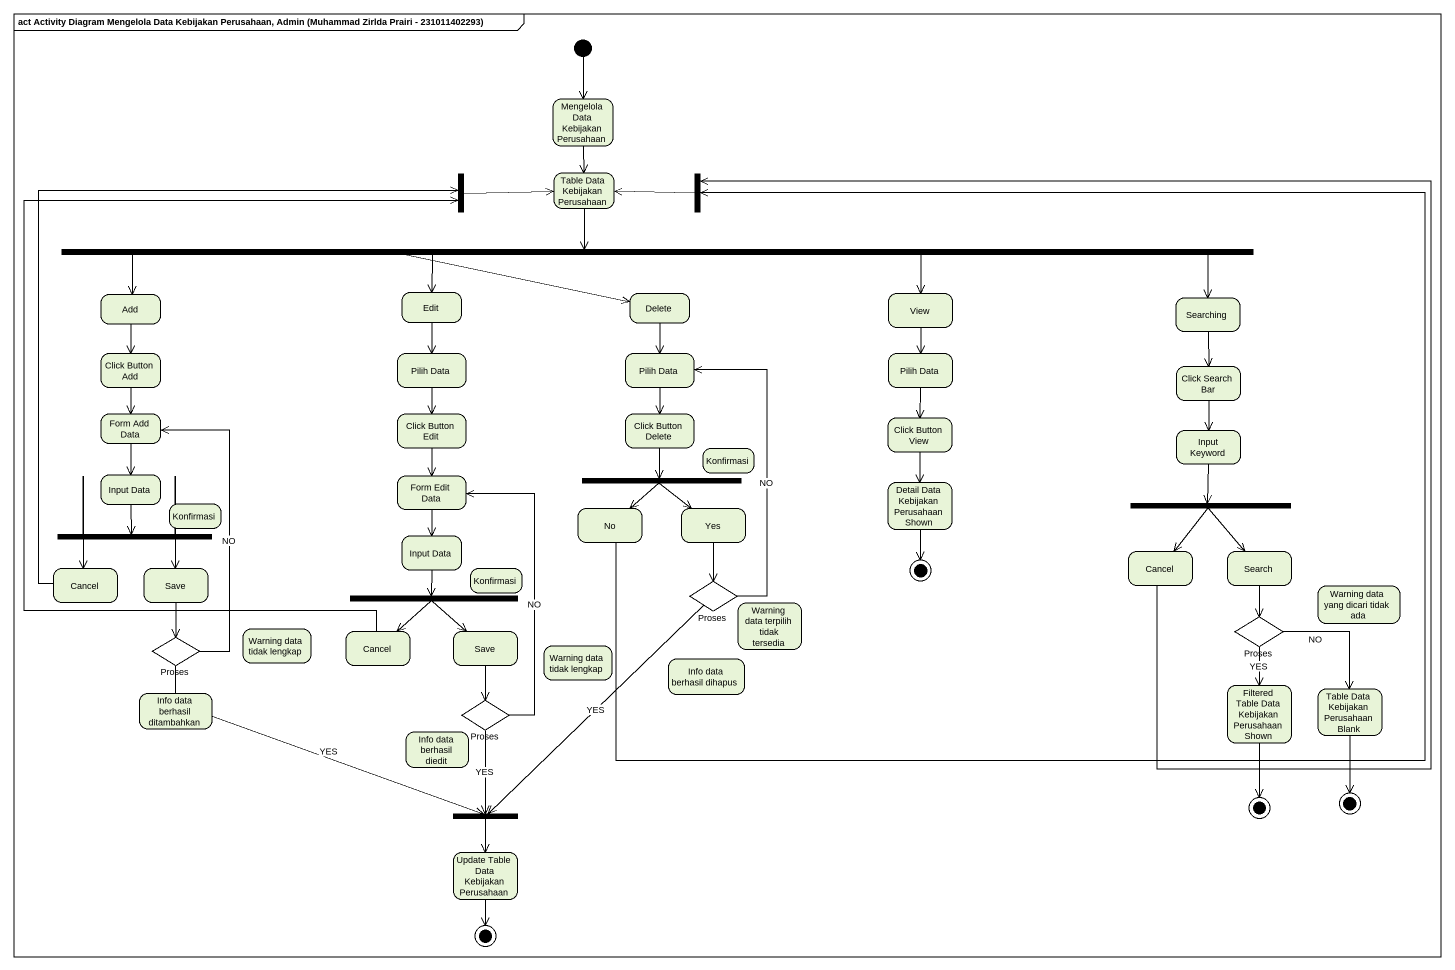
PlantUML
@startuml
mainframe act Activity Diagram Mengelola Data Kebijakan Perusahaan, Admin (Muhammad Zirlda Prairi - 231011402293)
hide empty description
state "Mengelola Data Kebijakan Perusahaan" as Mengelola_Data_Kebijakan
state fork1 <<join>>
state "Table Data Kebijakan Perusahaan" as Table_Data_Kebijakan
state fork2 <<join>>
state fork3 <<fork>>
state Add
state Edit
state Delete
state View
state Searching
state "Click Button Add" as Click_Button_Add
state "Pilih Data" as Pilih_Data
state "Pilih Data" as Pilih_Data_2
state "Pilih Data" as Pilih_Data_3
state "Click Search Bar" as Click_Search_Bar
state "Form Add Data" as Form_Add_Data
state "Click Button Edit" as Click_Button_Edit
state "Click Button Delete" as Click_Button_Delete
state "Click Button View" as Click_Button_View
state Konfirmasi
state "Input Keyword" as Input_Keyword
state "Input Data" as Input_Data
state "Form Edit Data" as Form_Edit_Data
state fork4 <<fork>>
state "Detail Data Kebijakan Perusahaan Shown" as Detail_Data_Kebijakan
state fork5 <<fork>>
state "Konfirmasi" as Konfirmasi_2
state "Input Data" as Input_Data_2
state No
state Yes
state fork6 <<fork>>
state Cancel
state Save
state "Konfirmasi" as Konfirmasi_3
state final1 <<end>>
state "Cancel" as Cancel_2
state Search
state fork7 <<fork>>
state Proses <<choice>>
state "Warning data terpilih tidak tersedia" as Warning_data_terpilih_tidak
state "Proses" as Proses_2 <<choice>>
state "Warning data yang dicari tidak ada" as Warning_data_yang_dicari
state "Proses" as Proses_3 <<choice>>
state "Warning data tidak lengkap" as Warning_data_tidak_lengkap
state "Cancel" as Cancel_3
state "Save" as Save_2
state "Warning data tidak lengkap" as Warning_data_tidak_lengkap_2
state "Info data berhasil ditambahkan" as Info_data_berhasil
state "Info data berhasil dihapus" as Info_data_berhasil_dihapus
state "Filtered Table Data Kebijakan Perusahaan Shown" as Filtered_Table_Data
state "Table Data Kebijakan Perusahaan Blank" as Table_Data_Kebijakan_2
state "Info data berhasil diedit" as Info_data_berhasil_diedit
state "Proses" as Proses_4 <<choice>>
state final2 <<end>>
state final3 <<end>>
state fork8 <<join>>
state "Update Table Data Kebijakan Perusahaan" as Update_Table_Data_Kebijakan
state final4 <<end>>
[*] --> Mengelola_Data_Kebijakan
Mengelola_Data_Kebijakan --> Table_Data_Kebijakan
fork1 -right-> Table_Data_Kebijakan
Table_Data_Kebijakan --> fork3
fork2 -left-> Table_Data_Kebijakan
fork3 -left-> Add
fork3 -left-> Edit
fork3 --> Delete
fork3 -right-> View
fork3 -right-> Searching
Add --> Click_Button_Add
Edit --> Pilih_Data
Delete --> Pilih_Data_2
View --> Pilih_Data_3
Searching --> Click_Search_Bar
Click_Button_Add --> Form_Add_Data
Pilih_Data --> Click_Button_Edit
Pilih_Data_2 --> Click_Button_Delete
Pilih_Data_3 --> Click_Button_View
Click_Search_Bar --> Input_Keyword
Form_Add_Data --> Input_Data
Click_Button_Edit --> Form_Edit_Data
Click_Button_Delete --> fork4
Click_Button_View --> Detail_Data_Kebijakan
Input_Keyword --> fork6
Input_Data --> fork5
Form_Edit_Data --> Input_Data_2
fork4 --> No
fork4 --> Yes
Detail_Data_Kebijakan --> final1
fork5 --> Cancel
fork5 --> Save
Input_Data_2 --> fork7
No -up-> fork2
Yes --> Proses
fork6 --> Cancel_2
fork6 --> Search
Cancel -up-> fork1
Save --> Proses_3
Cancel_2 -up-> fork2
Search --> Proses_2
fork7 --> Cancel_3
fork7 --> Save_2
Proses -up-> Pilih_Data_2 : NO
Proses --> fork8 : YES
Proses_2 --> Filtered_Table_Data : YES
Proses_2 --> Table_Data_Kebijakan_2 : NO
Proses_3 -up-> Form_Add_Data : NO
Proses_3 -right-> fork8 : YES
Cancel_3 -up-> fork1
Save_2 --> Proses_4
Filtered_Table_Data --> final2
Table_Data_Kebijakan_2 --> final3
Proses_4 -up-> Form_Edit_Data : NO
Proses_4 --> fork8 : YES
fork8 --> Update_Table_Data_Kebijakan
Update_Table_Data_Kebijakan --> final4
@enduml
